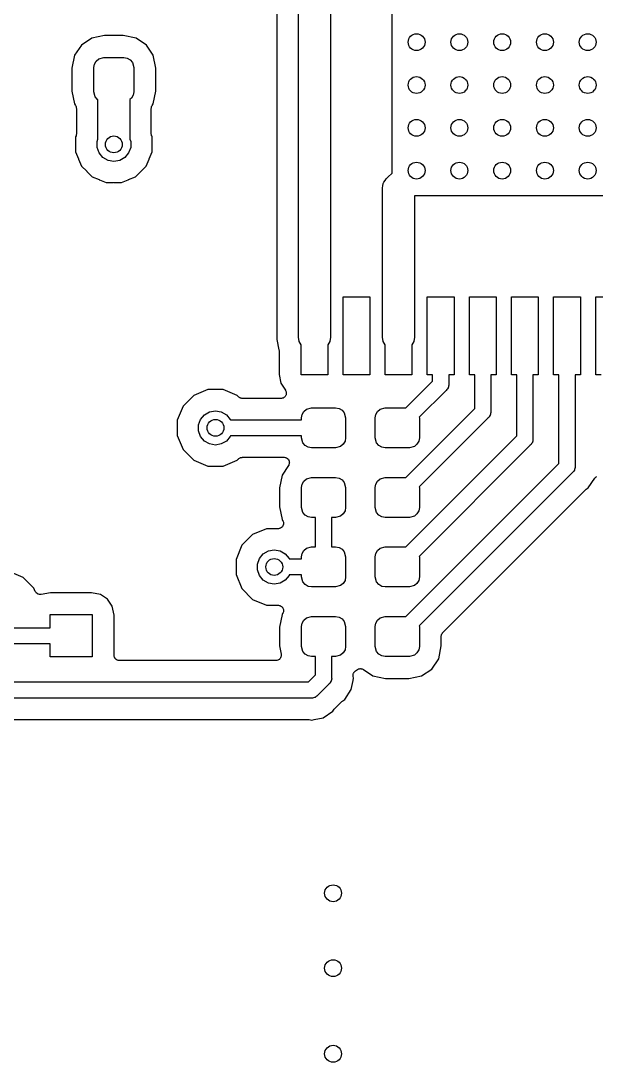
# Model space of a CAD drawing. Extents: x 40 to 164, y -163 to -60.
# Drawn here: x 60.15 to 73.81, y -107.9 to -83.17 of the extents above; entities that cross this region are included whole.
import ezdxf

# ---------------------------------------------------------------- set-up
doc = ezdxf.new("R2010")
doc.units = 0
doc.header["$MEASUREMENT"] = 0
doc.layers.add('BLACK', color=7, linetype='CONTINUOUS')

msp = doc.modelspace()

# ---------------------------------------------------------------- linework, layer by layer
at = {"layer": 'BLACK', "linetype": 'CONTINUOUS'}
for p, q in [((66.739, -90.6859), (66.739, -81.28)), ((67.501, -81.2292), (67.501, -90.6859)), ((66.231, -81.915), (66.231, -90.7402)), ((68.9638, -86.7864), (68.9638, -82.0674)), ((62.132, -83.5226), (61.8304, -83.5826)), ((62.582, -83.5226), (62.132, -83.5226)), ((62.8836, -83.5826), (62.582, -83.5226)), ((61.5853, -83.7463), (61.4216, -83.9914)), ((61.8304, -83.5826), (61.5853, -83.7463)), ((63.1287, -83.7463), (62.8836, -83.5826)), ((63.2924, -83.9914), (63.1287, -83.7463)), ((61.4216, -83.9914), (61.3616, -84.293)), ((62.0007, -84.0748), (62.1195, -84.043)), ((62.1195, -84.043), (62.5945, -84.043)), ((62.5945, -84.043), (62.6757, -84.0573)), ((62.6757, -84.0573), (62.7472, -84.0986)), ((63.3524, -84.293), (63.2924, -83.9914)), ((61.3616, -84.293), (61.3616, -84.843)), ((61.882, -84.2805), (61.8963, -84.1993)), ((61.882, -84.8555), (61.882, -84.2805)), ((61.8963, -84.1993), (61.9376, -84.1278)), ((61.9376, -84.1278), (62.0007, -84.0748)), ((62.7472, -84.0986), (62.8002, -84.1617)), ((62.8002, -84.1617), (62.832, -84.2805)), ((62.832, -84.2805), (62.832, -84.8555)), ((63.3524, -84.843), (63.3524, -84.293)), ((61.3616, -84.843), (61.4216, -85.1446)), ((61.9138, -84.9742), (61.882, -84.8555)), ((61.9668, -85.0374), (61.9138, -84.9742)), ((61.976, -85.0427), (61.9668, -85.0374)), ((61.976, -85.9833), (61.976, -85.0427)), ((62.7764, -85.0082), (62.738, -85.0404)), ((62.738, -85.0404), (62.738, -85.9833)), ((62.8177, -84.9367), (62.7764, -85.0082)), ((62.832, -84.8555), (62.8177, -84.9367)), ((63.2924, -85.1446), (63.3524, -84.843)), ((61.4216, -85.1446), (61.4466, -85.1821)), ((61.4466, -85.1821), (61.4527, -85.196)), ((61.4527, -85.196), (61.4603, -85.2092)), ((61.4603, -85.2092), (61.4616, -85.2161)), ((61.4616, -85.2161), (61.4644, -85.2225)), ((61.4644, -85.2225), (61.4654, -85.2376)), ((61.4654, -85.2376), (61.468, -85.2526)), ((61.468, -85.2526), (61.468, -85.8543)), ((63.246, -85.2526), (63.2486, -85.2376)), ((63.246, -85.8543), (63.246, -85.2526)), ((63.2486, -85.2376), (63.2496, -85.2224)), ((63.2496, -85.2224), (63.2524, -85.2161)), ((63.2524, -85.2161), (63.2537, -85.2092)), ((63.2537, -85.2092), (63.2613, -85.196)), ((63.2613, -85.196), (63.2674, -85.1821)), ((63.2674, -85.1821), (63.2924, -85.1446)), ((61.4583, -85.9029), (61.449, -85.9254)), ((61.449, -85.9254), (61.449, -86.2866)), ((61.4589, -85.9001), (61.4583, -85.9029)), ((61.4603, -85.8977), (61.4589, -85.9001)), ((61.4637, -85.8787), (61.4603, -85.8977)), ((61.4679, -85.8598), (61.4637, -85.8787)), ((61.468, -85.8543), (61.4675, -85.857)), ((61.4675, -85.857), (61.4679, -85.8598)), ((61.957, -86.0355), (61.976, -85.9833)), ((61.957, -86.1765), (61.957, -86.0355)), ((62.738, -85.9833), (62.757, -86.0355)), ((62.757, -86.0355), (62.757, -86.1765)), ((63.2465, -85.857), (63.246, -85.8543)), ((63.2461, -85.8598), (63.2465, -85.857)), ((63.2503, -85.8787), (63.2461, -85.8598)), ((63.2537, -85.8977), (63.2503, -85.8787)), ((63.2551, -85.9001), (63.2537, -85.8977)), ((63.2557, -85.9029), (63.2551, -85.9001)), ((63.265, -85.9254), (63.2557, -85.9029)), ((63.265, -86.2866), (63.265, -85.9254)), ((62.0052, -86.3091), (61.957, -86.1765)), ((62.757, -86.1765), (62.7088, -86.3091)), ((61.449, -86.2866), (61.5164, -86.4493)), ((61.5164, -86.4493), (61.5174, -86.4538)), ((61.5174, -86.4538), (61.5199, -86.4577)), ((61.5199, -86.4577), (61.5872, -86.6203)), ((62.0959, -86.4171), (62.0052, -86.3091)), ((62.2181, -86.4877), (62.0959, -86.4171)), ((62.357, -86.5122), (62.2181, -86.4877)), ((62.4959, -86.4877), (62.357, -86.5122)), ((62.6181, -86.4171), (62.4959, -86.4877)), ((62.7088, -86.3091), (62.6181, -86.4171)), ((63.1268, -86.6203), (63.1941, -86.4577)), ((63.1941, -86.4577), (63.1966, -86.4538)), ((63.1966, -86.4538), (63.1976, -86.4493)), ((63.1976, -86.4493), (63.265, -86.2866)), ((61.5872, -86.6203), (61.7117, -86.7448)), ((61.7117, -86.7448), (61.7144, -86.7486)), ((61.7144, -86.7486), (61.7182, -86.7513)), ((61.7182, -86.7513), (61.8427, -86.8758)), ((62.8713, -86.8758), (62.9958, -86.7513)), ((62.9958, -86.7513), (62.9996, -86.7486)), ((62.9996, -86.7486), (63.0023, -86.7448)), ((63.0023, -86.7448), (63.1268, -86.6203)), ((61.8427, -86.8758), (62.0053, -86.9431)), ((62.0053, -86.9431), (62.0092, -86.9456)), ((62.0092, -86.9456), (62.0137, -86.9466)), ((62.0137, -86.9466), (62.1764, -87.014)), ((62.1764, -87.014), (62.3525, -87.014)), ((62.3525, -87.014), (62.357, -87.0148)), ((62.357, -87.0148), (62.3615, -87.014)), ((62.3615, -87.014), (62.5376, -87.014)), ((62.5376, -87.014), (62.7003, -86.9466)), ((62.7003, -86.9466), (62.7048, -86.9456)), ((62.7048, -86.9456), (62.7087, -86.9431)), ((62.7087, -86.9431), (62.8713, -86.8758)), ((68.7565, -87.0367), (68.765, -87.0219)), ((68.765, -87.0219), (68.7694, -87.0055)), ((68.7694, -87.0055), (68.7984, -86.9641)), ((68.7984, -86.9641), (68.8236, -86.9203)), ((68.8236, -86.9203), (68.8624, -86.8878)), ((68.8624, -86.8878), (68.9638, -86.7864)), ((68.7346, -87.1353), (68.7477, -87.0865)), ((68.739, -87.1856), (68.7346, -87.1353)), ((68.739, -88.9302), (68.739, -87.1856)), ((68.7477, -87.0865), (68.7565, -87.0367)), ((69.5026, -87.3252), (69.501, -87.3268)), ((69.501, -87.3268), (69.501, -90.6859)), ((76.2101, -87.3252), (69.5026, -87.3252)), ((68.739, -90.6859), (68.739, -88.9302)), ((68.739, -88.9302), (68.739, -88.9302)), ((67.8025, -91.5797), (67.8025, -89.7255)), ((67.8025, -89.7255), (68.4375, -89.7255)), ((68.4375, -89.7255), (68.4375, -91.5797)), ((69.8025, -91.5797), (69.8025, -89.7255)), ((69.8025, -89.7255), (70.4375, -89.7255)), ((70.4375, -89.7255), (70.4375, -91.5797)), ((70.8025, -91.5797), (70.8025, -89.7255)), ((70.8025, -89.7255), (71.4375, -89.7255)), ((71.4375, -89.7255), (71.4375, -91.5797)), ((71.8025, -91.5797), (71.8025, -89.7255)), ((71.8025, -89.7255), (72.4375, -89.7255)), ((72.4375, -89.7255), (72.4375, -91.5797)), ((72.8025, -91.5797), (72.8025, -89.7255)), ((72.8025, -89.7255), (73.4375, -89.7255)), ((73.4375, -89.7255), (73.4375, -91.5797)), ((73.8025, -91.5797), (73.8025, -89.7255)), ((73.8025, -89.7255), (74.4375, -89.7255)), ((66.7565, -90.7849), (66.739, -90.6859)), ((67.501, -90.6859), (67.4835, -90.7849)), ((68.7565, -90.7849), (68.739, -90.6859)), ((69.501, -90.6859), (69.4835, -90.7849)), ((66.231, -90.7402), (66.2796, -90.9846)), ((66.8025, -90.8647), (66.7565, -90.7849)), ((66.8025, -91.5797), (66.8025, -90.8647)), ((67.4835, -90.7849), (67.4375, -90.8647)), ((67.4375, -90.8647), (67.4375, -91.5797)), ((68.8025, -90.8647), (68.7565, -90.7849)), ((68.8025, -91.5797), (68.8025, -90.8647)), ((69.4835, -90.7849), (69.4375, -90.8647)), ((69.4375, -90.8647), (69.4375, -91.5797)), ((66.2796, -90.9846), (66.2799, -90.9971)), ((66.2799, -90.9971), (66.2821, -91.0094)), ((66.2821, -91.0094), (66.2821, -91.5672)), ((66.2821, -91.5672), (66.324, -91.7779)), ((67.4375, -91.5797), (66.8025, -91.5797)), ((68.4375, -91.5797), (67.8025, -91.5797)), ((69.4375, -91.5797), (68.8025, -91.5797)), ((69.9295, -91.5797), (69.8025, -91.5797)), ((69.9295, -91.7261), (69.9295, -91.5797)), ((70.4375, -91.5797), (70.3105, -91.5797)), ((70.3105, -91.5797), (70.3105, -91.7967)), ((70.9295, -91.5797), (70.8025, -91.5797)), ((70.9295, -92.3771), (70.9295, -91.5797)), ((71.4375, -91.5797), (71.3105, -91.5797)), ((71.3105, -91.5797), (71.3105, -92.4477)), ((71.9295, -91.5797), (71.8025, -91.5797)), ((71.9295, -93.0281), (71.9295, -91.5797)), ((72.4375, -91.5797), (72.3105, -91.5797)), ((72.3105, -91.5797), (72.3105, -93.0987)), ((72.9295, -91.5797), (72.8025, -91.5797)), ((72.9295, -93.6791), (72.9295, -91.5797)), ((73.4375, -91.5797), (73.3105, -91.5797)), ((73.3105, -91.5797), (73.3105, -93.7497)), ((73.9295, -91.5797), (73.8025, -91.5797)), ((64.5894, -91.929), (64.2557, -92.0672)), ((64.9506, -91.929), (64.5894, -91.929)), ((65.2843, -92.0672), (64.9506, -91.929)), ((66.324, -91.7779), (66.4329, -91.9409)), ((66.4329, -91.9409), (66.4346, -91.9448)), ((66.4346, -91.9448), (66.4373, -91.948)), ((66.4373, -91.948), (66.4434, -91.9649)), ((66.4434, -91.9649), (66.4507, -91.9813)), ((69.2936, -92.362), (69.9295, -91.7261)), ((70.2488, -91.9456), (69.6092, -92.5852)), ((70.2682, -91.9293), (70.2488, -91.9456)), ((70.2808, -91.9075), (70.2682, -91.9293)), ((70.2953, -91.8868), (70.2808, -91.9075)), ((70.2975, -91.8785), (70.2953, -91.8868)), ((70.3018, -91.8712), (70.2975, -91.8785)), ((70.3062, -91.8463), (70.3018, -91.8712)), ((70.3127, -91.8219), (70.3062, -91.8463)), ((70.3105, -91.7967), (70.3127, -91.8219)), ((64.2557, -92.0672), (64.0002, -92.3227)), ((65.3184, -92.1013), (65.2843, -92.0672)), ((65.323, -92.1045), (65.3184, -92.1013)), ((65.3266, -92.1088), (65.323, -92.1045)), ((65.3409, -92.1171), (65.3266, -92.1088)), ((65.3545, -92.1266), (65.3409, -92.1171)), ((65.3599, -92.128), (65.3545, -92.1266)), ((65.3648, -92.1308), (65.3599, -92.128)), ((65.3811, -92.1337), (65.3648, -92.1308)), ((65.3971, -92.138), (65.3811, -92.1337)), ((65.4027, -92.1375), (65.3971, -92.138)), ((65.4082, -92.1385), (65.4027, -92.1375)), ((66.3273, -92.1385), (65.4082, -92.1385)), ((66.3314, -92.1378), (66.3273, -92.1385)), ((66.3356, -92.1382), (66.3314, -92.1378)), ((66.3531, -92.134), (66.3356, -92.1382)), ((66.3707, -92.1308), (66.3531, -92.134)), ((66.3744, -92.1287), (66.3707, -92.1308)), ((66.3785, -92.1277), (66.3744, -92.1287)), ((66.3934, -92.1178), (66.3785, -92.1277)), ((66.4089, -92.1088), (66.3934, -92.1178)), ((66.4116, -92.1056), (66.4089, -92.1088)), ((66.4151, -92.1032), (66.4116, -92.1056)), ((66.4258, -92.0888), (66.4151, -92.1032)), ((66.4373, -92.075), (66.4258, -92.0888)), ((66.4387, -92.0711), (66.4373, -92.075)), ((66.4412, -92.0677), (66.4387, -92.0711)), ((66.4462, -92.0504), (66.4412, -92.0677)), ((66.4524, -92.0336), (66.4462, -92.0504)), ((66.4507, -91.9813), (66.4509, -91.9855)), ((66.4509, -91.9855), (66.4524, -91.9894)), ((66.4524, -91.9894), (66.4524, -92.0074)), ((66.4524, -92.0074), (66.4536, -92.0253)), ((66.4536, -92.0253), (66.4524, -92.0294)), ((66.4524, -92.0294), (66.4524, -92.0336)), ((64.0002, -92.3227), (63.862, -92.6564)), ((64.5089, -92.5259), (64.6311, -92.4553)), ((64.6311, -92.4553), (64.77, -92.4308)), ((64.77, -92.4308), (64.9089, -92.4553)), ((64.9089, -92.4553), (65.0311, -92.5259)), ((66.8273, -92.5183), (66.8686, -92.4468)), ((66.8686, -92.4468), (66.9317, -92.3938)), ((66.9317, -92.3938), (67.0505, -92.362)), ((67.0505, -92.362), (67.6255, -92.362)), ((67.6255, -92.362), (67.7067, -92.3763)), ((67.7067, -92.3763), (67.7782, -92.4176)), ((67.7782, -92.4176), (67.8312, -92.4808)), ((68.5773, -92.5183), (68.6186, -92.4468)), ((68.6186, -92.4468), (68.6817, -92.3938)), ((68.6817, -92.3938), (68.8005, -92.362)), ((68.8005, -92.362), (69.2936, -92.362)), ((69.2936, -94.013), (70.9295, -92.3771)), ((71.3105, -92.4477), (71.3127, -92.4729)), ((63.862, -92.6564), (63.862, -93.0176)), ((64.37, -92.7665), (64.4182, -92.6339)), ((64.4182, -92.6339), (64.5089, -92.5259)), ((65.0311, -92.5259), (65.1218, -92.6339)), ((65.1218, -92.6339), (65.1263, -92.6465)), ((65.1263, -92.6465), (66.813, -92.6465)), ((66.813, -92.5995), (66.8273, -92.5183)), ((66.813, -92.6465), (66.813, -92.5995)), ((67.8312, -92.4808), (67.863, -92.5995)), ((67.863, -92.5995), (67.863, -93.0745)), ((68.563, -92.5995), (68.5773, -92.5183)), ((68.563, -93.0745), (68.563, -92.5995)), ((69.6092, -92.5852), (69.613, -92.5995)), ((71.2488, -92.5966), (69.6092, -94.2362)), ((69.613, -92.5995), (69.613, -93.0745)), ((71.2682, -92.5803), (71.2488, -92.5966)), ((71.2808, -92.5584), (71.2682, -92.5803)), ((71.2953, -92.5378), (71.2808, -92.5584)), ((71.2975, -92.5295), (71.2953, -92.5378)), ((71.3018, -92.5222), (71.2975, -92.5295)), ((71.3062, -92.4973), (71.3018, -92.5222)), ((71.3127, -92.4729), (71.3062, -92.4973)), ((64.37, -92.9075), (64.37, -92.7665)), ((64.4182, -93.0401), (64.37, -92.9075)), ((63.862, -93.0176), (64.0002, -93.3513)), ((64.5089, -93.1481), (64.4182, -93.0401)), ((64.6311, -93.2187), (64.5089, -93.1481)), ((65.0311, -93.1481), (64.9089, -93.2187)), ((65.1218, -93.0401), (65.0311, -93.1481)), ((65.1263, -93.0275), (65.1218, -93.0401)), ((66.813, -93.0275), (65.1263, -93.0275)), ((66.813, -93.0745), (66.813, -93.0275)), ((66.8448, -93.1932), (66.813, -93.0745)), ((66.8978, -93.2564), (66.8448, -93.1932)), ((67.8487, -93.1557), (67.8074, -93.2272)), ((67.863, -93.0745), (67.8487, -93.1557)), ((68.5948, -93.1932), (68.563, -93.0745)), ((68.6478, -93.2564), (68.5948, -93.1932)), ((69.2936, -95.664), (71.9295, -93.0281)), ((69.5987, -93.1557), (69.5574, -93.2272)), ((69.613, -93.0745), (69.5987, -93.1557)), ((72.2953, -93.1888), (72.2808, -93.2094)), ((72.2975, -93.1805), (72.2953, -93.1888)), ((72.3018, -93.1732), (72.2975, -93.1805)), ((72.3062, -93.1483), (72.3018, -93.1732)), ((72.3127, -93.1239), (72.3062, -93.1483)), ((72.3105, -93.0987), (72.3127, -93.1239)), ((64.0002, -93.3513), (64.2557, -93.6068)), ((64.77, -93.2432), (64.6311, -93.2187)), ((64.9089, -93.2187), (64.77, -93.2432)), ((66.9693, -93.2977), (66.8978, -93.2564)), ((67.0505, -93.312), (66.9693, -93.2977)), ((67.6255, -93.312), (67.0505, -93.312)), ((67.7442, -93.2802), (67.6255, -93.312)), ((67.8074, -93.2272), (67.7442, -93.2802)), ((68.7193, -93.2977), (68.6478, -93.2564)), ((68.8005, -93.312), (68.7193, -93.2977)), ((69.3755, -93.312), (68.8005, -93.312)), ((69.4942, -93.2802), (69.3755, -93.312)), ((69.5574, -93.2272), (69.4942, -93.2802)), ((72.2488, -93.2476), (69.6092, -95.8872)), ((72.2682, -93.2313), (72.2488, -93.2476)), ((72.2808, -93.2094), (72.2682, -93.2313)), ((64.2557, -93.6068), (64.5894, -93.745)), ((64.9506, -93.745), (65.2843, -93.6068)), ((65.2843, -93.6068), (65.3184, -93.5727)), ((65.3184, -93.5727), (65.323, -93.5695)), ((65.323, -93.5695), (65.3266, -93.5652)), ((65.3266, -93.5652), (65.3409, -93.5569)), ((65.3409, -93.5569), (65.3545, -93.5474)), ((65.3545, -93.5474), (65.3599, -93.546)), ((65.3599, -93.546), (65.3648, -93.5432)), ((65.3648, -93.5432), (65.3811, -93.5403)), ((65.3811, -93.5403), (65.3971, -93.536)), ((65.3971, -93.536), (65.4027, -93.5365)), ((65.4027, -93.5365), (65.4082, -93.5355)), ((65.4082, -93.5355), (66.3995, -93.5355)), ((66.3995, -93.5355), (66.4037, -93.5362)), ((66.4037, -93.5362), (66.4078, -93.5358)), ((66.4078, -93.5358), (66.4253, -93.54)), ((66.4253, -93.54), (66.443, -93.5432)), ((66.443, -93.5432), (66.4466, -93.5453)), ((66.4466, -93.5453), (66.4507, -93.5463)), ((66.4507, -93.5463), (66.4656, -93.5562)), ((66.4656, -93.5562), (66.4812, -93.5652)), ((66.4812, -93.5652), (66.4839, -93.5684)), ((66.4839, -93.5684), (66.4874, -93.5708)), ((66.4874, -93.5708), (66.498, -93.5852)), ((66.498, -93.5852), (66.5095, -93.599)), ((66.5095, -93.599), (66.511, -93.6029)), ((66.511, -93.6029), (66.5134, -93.6063)), ((66.5134, -93.6063), (66.5185, -93.6236)), ((66.5229, -93.6927), (66.5157, -93.7091)), ((66.5185, -93.6236), (66.5246, -93.6404)), ((66.5232, -93.6885), (66.5229, -93.6927)), ((66.5246, -93.6846), (66.5232, -93.6885)), ((66.5246, -93.6404), (66.5246, -93.6446)), ((66.5246, -93.6446), (66.5258, -93.6487)), ((66.5258, -93.6487), (66.5246, -93.6666)), ((66.5246, -93.6666), (66.5246, -93.6846)), ((69.2936, -97.315), (72.9295, -93.6791)), ((64.5894, -93.745), (64.9506, -93.745)), ((66.5051, -93.7331), (66.3526, -93.9614)), ((66.5068, -93.7292), (66.5051, -93.7331)), ((66.5095, -93.726), (66.5068, -93.7292)), ((66.5157, -93.7091), (66.5095, -93.726)), ((73.2488, -93.8986), (69.6092, -97.5382)), ((73.2682, -93.8823), (73.2488, -93.8986)), ((73.2808, -93.8605), (73.2682, -93.8823)), ((73.2953, -93.8398), (73.2808, -93.8605)), ((73.2975, -93.8315), (73.2953, -93.8398)), ((73.3018, -93.8242), (73.2975, -93.8315)), ((73.3062, -93.7993), (73.3018, -93.8242)), ((73.3127, -93.7749), (73.3062, -93.7993)), ((73.3105, -93.7497), (73.3127, -93.7749)), ((66.3526, -93.9614), (66.2926, -94.263)), ((66.813, -94.2505), (66.8273, -94.1693)), ((66.8273, -94.1693), (66.8686, -94.0978)), ((66.8686, -94.0978), (66.9317, -94.0448)), ((66.9317, -94.0448), (67.0505, -94.013)), ((67.0505, -94.013), (67.6255, -94.013)), ((67.6255, -94.013), (67.7067, -94.0273)), ((67.7067, -94.0273), (67.7782, -94.0686)), ((67.7782, -94.0686), (67.8312, -94.1317)), ((67.8312, -94.1317), (67.863, -94.2505)), ((68.563, -94.2505), (68.5773, -94.1693)), ((68.5773, -94.1693), (68.6186, -94.0978)), ((68.6186, -94.0978), (68.6817, -94.0448)), ((68.6817, -94.0448), (68.8005, -94.013)), ((68.8005, -94.013), (69.2936, -94.013)), ((73.6236, -94.2616), (73.778, -94.0305)), ((73.778, -94.0305), (73.779, -94.0295)), ((73.779, -94.0295), (73.7796, -94.0282)), ((73.7796, -94.0282), (73.7942, -94.0136)), ((73.7942, -94.0136), (73.8085, -93.9986)), ((73.8085, -93.9986), (73.8098, -93.998)), ((73.8098, -93.998), (73.8108, -93.997)), ((73.8108, -93.997), (73.8295, -93.9883)), ((66.2926, -94.263), (66.2926, -94.713)), ((66.813, -94.7255), (66.813, -94.2505)), ((67.863, -94.2505), (67.863, -94.7255)), ((68.563, -94.7255), (68.563, -94.2505)), ((69.6092, -94.2362), (69.613, -94.2505)), ((69.613, -94.2505), (69.613, -94.7255)), ((70.1706, -97.6952), (73.5564, -94.3094)), ((73.5564, -94.3094), (73.5666, -94.3022)), ((73.5666, -94.3022), (73.5757, -94.2936)), ((73.5757, -94.2936), (73.6236, -94.2616)), ((66.2926, -94.713), (66.3526, -95.0146)), ((66.8448, -94.8443), (66.813, -94.7255)), ((66.8978, -94.9074), (66.8448, -94.8443)), ((66.9693, -94.9487), (66.8978, -94.9074)), ((67.7442, -94.9312), (67.6255, -94.963)), ((67.8074, -94.8782), (67.7442, -94.9312)), ((67.8487, -94.8067), (67.8074, -94.8782)), ((67.863, -94.7255), (67.8487, -94.8067)), ((68.5948, -94.8443), (68.563, -94.7255)), ((68.6478, -94.9074), (68.5948, -94.8443)), ((68.7193, -94.9487), (68.6478, -94.9074)), ((69.4942, -94.9312), (69.3755, -94.963)), ((69.5574, -94.8782), (69.4942, -94.9312)), ((69.5987, -94.8067), (69.5574, -94.8782)), ((69.613, -94.7255), (69.5987, -94.8067)), ((66.358, -95.1813), (66.3474, -95.1957)), ((66.3526, -95.0146), (66.3651, -95.0334)), ((66.3695, -95.1675), (66.358, -95.1813)), ((66.3651, -95.0334), (66.3668, -95.0373)), ((66.3668, -95.0373), (66.3695, -95.0405)), ((66.3695, -95.0405), (66.3757, -95.0574)), ((66.371, -95.1636), (66.3695, -95.1675)), ((66.3735, -95.1602), (66.371, -95.1636)), ((66.3785, -95.1429), (66.3735, -95.1602)), ((66.3757, -95.0574), (66.3829, -95.0738)), ((66.3846, -95.1261), (66.3785, -95.1429)), ((66.3829, -95.0738), (66.3832, -95.078)), ((66.3832, -95.078), (66.3846, -95.0819)), ((66.3846, -95.0819), (66.3846, -95.0999)), ((66.3846, -95.0999), (66.3858, -95.1178)), ((66.3858, -95.1178), (66.3846, -95.1219)), ((66.3846, -95.1219), (66.3846, -95.1261)), ((67.0505, -94.963), (66.9693, -94.9487)), ((67.1475, -94.963), (67.0505, -94.963)), ((67.1475, -95.664), (67.1475, -94.963)), ((67.6255, -94.963), (67.5285, -94.963)), ((67.5285, -94.963), (67.5285, -95.664)), ((68.8005, -94.963), (68.7193, -94.9487)), ((69.3755, -94.963), (68.8005, -94.963)), ((65.6527, -95.3692), (65.3972, -95.6247)), ((65.9864, -95.231), (65.6527, -95.3692)), ((66.2595, -95.231), (65.9864, -95.231)), ((66.2637, -95.2303), (66.2595, -95.231)), ((66.2679, -95.2307), (66.2637, -95.2303)), ((66.2853, -95.2265), (66.2679, -95.2307)), ((66.303, -95.2233), (66.2853, -95.2265)), ((66.3066, -95.2212), (66.303, -95.2233)), ((66.3107, -95.2202), (66.3066, -95.2212)), ((66.3256, -95.2103), (66.3107, -95.2202)), ((66.3412, -95.2013), (66.3256, -95.2103)), ((66.3439, -95.1981), (66.3412, -95.2013)), ((66.3474, -95.1957), (66.3439, -95.1981)), ((65.3972, -95.6247), (65.259, -95.9584)), ((66.9317, -95.6958), (67.0505, -95.664)), ((67.0505, -95.664), (67.1475, -95.664)), ((67.5285, -95.664), (67.6255, -95.664)), ((67.6255, -95.664), (67.7067, -95.6783)), ((67.7067, -95.6783), (67.7782, -95.7196)), ((68.6817, -95.6958), (68.8005, -95.664)), ((68.8005, -95.664), (69.2936, -95.664)), ((65.8152, -95.9359), (65.9059, -95.8279)), ((65.9059, -95.8279), (66.0281, -95.7573)), ((66.0281, -95.7573), (66.167, -95.7328)), ((66.167, -95.7328), (66.3059, -95.7573)), ((66.3059, -95.7573), (66.4281, -95.8279)), ((66.4281, -95.8279), (66.5188, -95.9359)), ((66.813, -95.9015), (66.8273, -95.8203)), ((66.813, -95.9485), (66.813, -95.9015)), ((66.8273, -95.8203), (66.8686, -95.7488)), ((66.8686, -95.7488), (66.9317, -95.6958)), ((67.7782, -95.7196), (67.8312, -95.7827)), ((67.8312, -95.7827), (67.863, -95.9015)), ((67.863, -95.9015), (67.863, -96.3765)), ((68.563, -95.9015), (68.5773, -95.8203)), ((68.563, -96.3765), (68.563, -95.9015)), ((68.5773, -95.8203), (68.6186, -95.7488)), ((68.6186, -95.7488), (68.6817, -95.6958)), ((69.6092, -95.8872), (69.613, -95.9015)), ((69.613, -95.9015), (69.613, -96.3765)), ((65.259, -95.9584), (65.259, -96.3196)), ((65.767, -96.0685), (65.8152, -95.9359)), ((65.767, -96.2095), (65.767, -96.0685)), ((66.5188, -95.9359), (66.5233, -95.9485)), ((66.5233, -95.9485), (66.813, -95.9485)), ((60.2043, -96.3852), (59.8706, -96.247)), ((60.4598, -96.6407), (60.2043, -96.3852)), ((65.259, -96.3196), (65.3972, -96.6533)), ((65.8152, -96.3421), (65.767, -96.2095)), ((65.9059, -96.4501), (65.8152, -96.3421)), ((66.5188, -96.3421), (66.4281, -96.4501)), ((66.5233, -96.3295), (66.5188, -96.3421)), ((66.813, -96.3295), (66.5233, -96.3295)), ((66.813, -96.3765), (66.813, -96.3295)), ((66.8448, -96.4952), (66.813, -96.3765)), ((67.863, -96.3765), (67.8487, -96.4577)), ((68.5948, -96.4952), (68.563, -96.3765)), ((69.613, -96.3765), (69.5987, -96.4577)), ((60.4915, -96.7173), (60.4598, -96.6407)), ((65.3972, -96.6533), (65.6527, -96.9088)), ((66.0281, -96.5207), (65.9059, -96.4501)), ((66.167, -96.5452), (66.0281, -96.5207)), ((66.3059, -96.5207), (66.167, -96.5452)), ((66.4281, -96.4501), (66.3059, -96.5207)), ((66.8978, -96.5584), (66.8448, -96.4952)), ((66.9693, -96.5997), (66.8978, -96.5584)), ((67.0505, -96.614), (66.9693, -96.5997)), ((67.6255, -96.614), (67.0505, -96.614)), ((67.7442, -96.5822), (67.6255, -96.614)), ((67.8074, -96.5292), (67.7442, -96.5822)), ((67.8487, -96.4577), (67.8074, -96.5292)), ((68.6478, -96.5584), (68.5948, -96.4952)), ((68.7193, -96.5997), (68.6478, -96.5584)), ((68.8005, -96.614), (68.7193, -96.5997)), ((69.3755, -96.614), (68.8005, -96.614)), ((69.4942, -96.5822), (69.3755, -96.614)), ((69.5574, -96.5292), (69.4942, -96.5822)), ((69.5987, -96.4577), (69.5574, -96.5292)), ((60.5026, -96.7348), (60.4915, -96.7173)), ((60.5134, -96.7525), (60.5026, -96.7348)), ((60.5145, -96.7534), (60.5134, -96.7525)), ((60.5152, -96.7545), (60.5145, -96.7534)), ((60.5317, -96.7671), (60.5152, -96.7545)), ((60.5478, -96.7801), (60.5317, -96.7671)), ((60.5491, -96.7805), (60.5478, -96.7801)), ((60.5502, -96.7814), (60.5491, -96.7805)), ((60.57, -96.7876), (60.5502, -96.7814)), ((60.5895, -96.7943), (60.57, -96.7876)), ((60.5909, -96.7942), (60.5895, -96.7943)), ((60.5923, -96.7946), (60.5909, -96.7942)), ((60.613, -96.7937), (60.5923, -96.7946)), ((60.6336, -96.7933), (60.613, -96.7937)), ((60.8535, -96.7496), (60.6336, -96.7933)), ((61.8285, -96.7496), (60.8535, -96.7496)), ((62.0392, -96.7915), (61.8285, -96.7496)), ((62.2072, -96.9038), (62.0392, -96.7915)), ((62.3195, -97.0718), (62.2072, -96.9038)), ((65.6527, -96.9088), (65.9864, -97.047)), ((62.3614, -97.2825), (62.3195, -97.0718)), ((65.9864, -97.047), (66.2595, -97.047)), ((66.2595, -97.047), (66.2637, -97.0477)), ((66.2637, -97.0477), (66.2679, -97.0473)), ((66.2679, -97.0473), (66.2853, -97.0515)), ((66.2853, -97.0515), (66.303, -97.0547)), ((66.303, -97.0547), (66.3066, -97.0568)), ((66.3066, -97.0568), (66.3107, -97.0578)), ((66.3107, -97.0578), (66.3256, -97.0677)), ((66.3256, -97.0677), (66.3412, -97.0767)), ((66.3412, -97.0767), (66.3439, -97.0799)), ((66.3439, -97.0799), (66.3474, -97.0823)), ((66.3474, -97.0823), (66.358, -97.0967)), ((66.358, -97.0967), (66.3695, -97.1105)), ((66.3695, -97.1105), (66.371, -97.1144)), ((66.371, -97.1144), (66.3735, -97.1178)), ((66.3735, -97.1178), (66.3785, -97.1351)), ((66.3785, -97.1351), (66.3846, -97.1519)), ((66.3846, -97.1519), (66.3846, -97.1561)), ((66.3846, -97.1561), (66.3858, -97.1602)), ((66.3858, -97.1602), (66.3846, -97.1781)), ((60.841, -97.5855), (60.841, -97.27)), ((60.841, -97.27), (61.841, -97.27)), ((61.841, -97.27), (61.841, -98.27)), ((62.3614, -98.2345), (62.3614, -97.2825)), ((66.3526, -97.2634), (66.2926, -97.565)), ((66.3651, -97.2446), (66.3526, -97.2634)), ((66.3668, -97.2407), (66.3651, -97.2446)), ((66.3695, -97.2375), (66.3668, -97.2407)), ((66.3757, -97.2206), (66.3695, -97.2375)), ((66.3829, -97.2042), (66.3757, -97.2206)), ((66.3832, -97.2), (66.3829, -97.2042)), ((66.3846, -97.1961), (66.3832, -97.2)), ((66.3846, -97.1781), (66.3846, -97.1961)), ((66.8273, -97.4713), (66.8686, -97.3998)), ((66.8686, -97.3998), (66.9317, -97.3468)), ((66.9317, -97.3468), (67.0505, -97.315)), ((67.0505, -97.315), (67.6255, -97.315)), ((67.6255, -97.315), (67.7067, -97.3293)), ((67.7067, -97.3293), (67.7782, -97.3706)), ((67.7782, -97.3706), (67.8312, -97.4337)), ((68.5773, -97.4713), (68.6186, -97.3998)), ((68.6186, -97.3998), (68.6817, -97.3468)), ((68.6817, -97.3468), (68.8005, -97.315)), ((68.8005, -97.315), (69.2936, -97.315)), ((59.8805, -97.5855), (60.841, -97.5855)), ((66.2926, -97.565), (66.2926, -98.015)), ((66.813, -97.5525), (66.8273, -97.4713)), ((66.813, -98.0275), (66.813, -97.5525)), ((67.8312, -97.4337), (67.863, -97.5525)), ((67.863, -97.5525), (67.863, -98.0275)), ((68.563, -97.5525), (68.5773, -97.4713)), ((68.563, -98.0275), (68.563, -97.5525)), ((69.6092, -97.5382), (69.613, -97.5525)), ((69.613, -97.5525), (69.613, -98.0275)), ((70.1334, -97.785), (70.1344, -97.7795)), ((70.1334, -98.015), (70.1334, -97.785)), ((70.1339, -97.7739), (70.1382, -97.7579)), ((70.1344, -97.7795), (70.1339, -97.7739)), ((70.1382, -97.7579), (70.1411, -97.7416)), ((70.1411, -97.7416), (70.1439, -97.7367)), ((70.1439, -97.7367), (70.1453, -97.7313)), ((70.1453, -97.7313), (70.1549, -97.7177)), ((70.1549, -97.7177), (70.1632, -97.7034)), ((70.1632, -97.7034), (70.1674, -97.6998)), ((70.1674, -97.6998), (70.1706, -97.6952)), ((60.841, -97.9665), (58.895, -97.9665)), ((60.841, -98.27), (60.841, -97.9665)), ((66.2926, -98.015), (66.3313, -98.2097)), ((66.8448, -98.1462), (66.813, -98.0275)), ((66.8978, -98.2094), (66.8448, -98.1462)), ((67.8487, -98.1087), (67.8074, -98.1802)), ((67.863, -98.0275), (67.8487, -98.1087)), ((68.5948, -98.1462), (68.563, -98.0275)), ((68.6478, -98.2094), (68.5948, -98.1462)), ((69.5987, -98.1087), (69.5574, -98.1802)), ((69.613, -98.0275), (69.5987, -98.1087)), ((70.0734, -98.3166), (70.1334, -98.015)), ((61.841, -98.27), (60.841, -98.27)), ((62.3634, -98.2454), (62.3614, -98.2345)), ((62.3634, -98.2566), (62.3634, -98.2454)), ((62.3672, -98.267), (62.3634, -98.2566)), ((62.3691, -98.2779), (62.3672, -98.267)), ((62.3747, -98.2876), (62.3691, -98.2779)), ((62.3785, -98.298), (62.3747, -98.2876)), ((62.3856, -98.3065), (62.3785, -98.298)), ((62.3912, -98.3161), (62.3856, -98.3065)), ((62.3997, -98.3233), (62.3912, -98.3161)), ((62.4068, -98.3318), (62.3997, -98.3233)), ((62.4164, -98.3373), (62.4068, -98.3318)), ((62.4249, -98.3445), (62.4164, -98.3373)), ((62.4354, -98.3483), (62.4249, -98.3445)), ((62.445, -98.3538), (62.4354, -98.3483)), ((62.4559, -98.3558), (62.445, -98.3538)), ((62.4664, -98.3596), (62.4559, -98.3558)), ((62.4775, -98.3596), (62.4664, -98.3596)), ((62.4884, -98.3615), (62.4775, -98.3596)), ((66.2067, -98.3615), (62.4884, -98.3615)), ((66.2081, -98.3613), (66.2067, -98.3615)), ((66.2095, -98.3615), (66.2081, -98.3613)), ((66.2298, -98.3574), (66.2095, -98.3615)), ((66.2502, -98.3538), (66.2298, -98.3574)), ((66.2514, -98.3531), (66.2502, -98.3538)), ((66.2528, -98.3529), (66.2514, -98.3531)), ((66.2704, -98.3421), (66.2528, -98.3529)), ((66.2884, -98.3318), (66.2704, -98.3421)), ((66.2893, -98.3307), (66.2884, -98.3318)), ((66.2905, -98.33), (66.2893, -98.3307)), ((66.3034, -98.3139), (66.2905, -98.33)), ((66.3167, -98.298), (66.3034, -98.3139)), ((66.3172, -98.2967), (66.3167, -98.298)), ((66.3181, -98.2956), (66.3172, -98.2967)), ((66.3247, -98.276), (66.3181, -98.2956)), ((66.3318, -98.2566), (66.3247, -98.276)), ((66.3313, -98.2097), (66.3313, -98.2111)), ((66.3313, -98.2111), (66.3318, -98.2124)), ((66.3318, -98.2124), (66.3318, -98.2331)), ((66.3318, -98.2331), (66.3323, -98.2538)), ((66.3323, -98.2538), (66.3318, -98.2551)), ((66.3318, -98.2551), (66.3318, -98.2566)), ((66.9693, -98.2507), (66.8978, -98.2094)), ((67.0505, -98.265), (66.9693, -98.2507)), ((67.1475, -98.265), (67.0505, -98.265)), ((67.1475, -98.6991), (67.1475, -98.265)), ((67.6255, -98.265), (67.5285, -98.265)), ((67.5285, -98.265), (67.5285, -98.7697)), ((67.7442, -98.2332), (67.6255, -98.265)), ((67.8074, -98.1802), (67.7442, -98.2332)), ((68.7193, -98.2507), (68.6478, -98.2094)), ((68.8005, -98.265), (68.7193, -98.2507)), ((69.3755, -98.265), (68.8005, -98.265)), ((69.4942, -98.2332), (69.3755, -98.265)), ((69.5574, -98.1802), (69.4942, -98.2332)), ((69.9097, -98.5617), (70.0734, -98.3166)), ((68.0548, -98.649), (68.06, -98.6425)), ((68.06, -98.6425), (68.0637, -98.635)), ((68.0637, -98.635), (68.0738, -98.6254)), ((68.0738, -98.6254), (68.0824, -98.6146)), ((68.0824, -98.6146), (68.0896, -98.6103)), ((68.0896, -98.6103), (68.0956, -98.6045)), ((68.0956, -98.6045), (68.1424, -98.5732)), ((68.1424, -98.5732), (68.1501, -98.5698)), ((68.1501, -98.5698), (68.1568, -98.5649)), ((68.1568, -98.5649), (68.1701, -98.561)), ((68.1701, -98.561), (68.1828, -98.5554)), ((68.1828, -98.5554), (68.1912, -98.5549)), ((68.1912, -98.5549), (68.1992, -98.5526)), ((68.1992, -98.5526), (68.213, -98.5535)), ((68.213, -98.5535), (68.2268, -98.5526)), ((68.2268, -98.5526), (68.2348, -98.5549)), ((68.2348, -98.5549), (68.2432, -98.5554)), ((68.2432, -98.5554), (68.2559, -98.561)), ((68.2559, -98.561), (68.2692, -98.5649)), ((68.2692, -98.5649), (68.2759, -98.5698)), ((68.2759, -98.5698), (68.2836, -98.5732)), ((68.2836, -98.5732), (68.5114, -98.7254)), ((69.6646, -98.7254), (69.9097, -98.5617)), ((56.7443, -98.8695), (66.9771, -98.8695)), ((66.9771, -98.8695), (67.1475, -98.6991)), ((67.4988, -98.8805), (67.4862, -98.9023)), ((67.5133, -98.8598), (67.4988, -98.8805)), ((67.5155, -98.8515), (67.5133, -98.8598)), ((67.5198, -98.8442), (67.5155, -98.8515)), ((67.5242, -98.8193), (67.5198, -98.8442)), ((67.5307, -98.7949), (67.5242, -98.8193)), ((67.5285, -98.7697), (67.5307, -98.7949)), ((67.996, -99.0505), (68.0389, -98.8345)), ((68.0389, -98.8345), (68.0502, -98.778)), ((68.0389, -98.8345), (68.0389, -98.8345)), ((68.0394, -98.7184), (68.0409, -98.7046)), ((68.0414, -98.7265), (68.0394, -98.7184)), ((68.0406, -98.6908), (68.0433, -98.6829)), ((68.0409, -98.7046), (68.0406, -98.6908)), ((68.0416, -98.7349), (68.0414, -98.7265)), ((68.0502, -98.778), (68.0416, -98.7349)), ((68.0433, -98.6829), (68.0442, -98.6746)), ((68.0442, -98.6746), (68.0504, -98.6621)), ((68.0504, -98.6621), (68.0548, -98.649)), ((68.5114, -98.7254), (68.813, -98.7854)), ((68.813, -98.7854), (69.363, -98.7854)), ((69.363, -98.7854), (69.6646, -98.7254)), ((67.4668, -98.9186), (67.1966, -99.1888)), ((67.4862, -98.9023), (67.4668, -98.9186)), ((67.8416, -99.2816), (67.996, -99.0505)), ((67.0477, -99.2505), (56.7443, -99.2505)), ((67.0729, -99.2527), (67.0477, -99.2505)), ((67.0973, -99.2462), (67.0729, -99.2527)), ((67.1222, -99.2418), (67.0973, -99.2462)), ((67.1295, -99.2375), (67.1222, -99.2418)), ((67.1377, -99.2353), (67.1295, -99.2375)), ((67.1584, -99.2208), (67.1377, -99.2353)), ((67.1803, -99.2082), (67.1584, -99.2208)), ((67.1966, -99.1888), (67.1803, -99.2082)), ((67.6074, -99.4964), (67.7744, -99.3294)), ((67.7744, -99.3294), (67.7846, -99.3222)), ((67.7846, -99.3222), (67.7937, -99.3136)), ((67.7937, -99.3136), (67.8416, -99.2816)), ((67.3285, -99.718), (67.5596, -99.5636)), ((67.5596, -99.5636), (67.5916, -99.5157)), ((67.5916, -99.5157), (67.6002, -99.5066)), ((67.6002, -99.5066), (67.6074, -99.4964)), ((57.0262, -99.7585), (66.9747, -99.7585)), ((66.9747, -99.7585), (66.987, -99.7607)), ((66.987, -99.7607), (66.9995, -99.7609)), ((66.9995, -99.7609), (67.056, -99.7722)), ((67.056, -99.7722), (67.1125, -99.7609)), ((67.1125, -99.7609), (67.3285, -99.718)), ((67.1125, -99.7609), (67.1125, -99.7609))]:
    msp.add_line(p, q, dxfattribs=at)
at = {"layer": 'BLACK'}
for centre in [(69.548, -83.6803), (70.564, -83.6803), (71.58, -83.6803), (72.596, -83.6803), (73.612, -83.6803), (69.548, -84.6963), (70.564, -84.6963), (71.58, -84.6963), (72.596, -84.6963), (73.612, -84.6963), (69.548, -85.7123), (70.564, -85.7123), (71.58, -85.7123), (72.596, -85.7123), (73.612, -85.7123), (62.357, -86.106), (69.548, -86.7283), (70.564, -86.7283), (71.58, -86.7283), (72.596, -86.7283), (73.612, -86.7283), (64.77, -92.837), (66.167, -96.139), (67.564, -103.886), (67.564, -105.664), (67.564, -107.696)]:
    msp.add_circle(centre, 0.2, dxfattribs=at)

doc.saveas('drawing.dxf')
